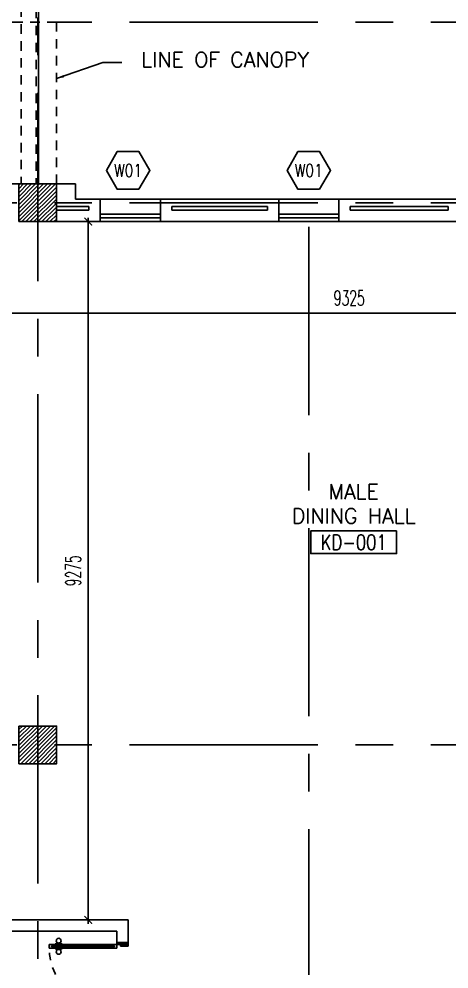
# Model space of a CAD drawing. Extents: x 417819.9 to 417911.9, y 43448 to 43539.2.
# Drawn here: x 417891.25 to 417896.96, y 43515.52 to 43528.14 of the extents above; entities that cross this region are included whole.
import ezdxf
from ezdxf.enums import TextEntityAlignment as Align

# ---------------------------------------------------------------- set-up
doc = ezdxf.new("R2010")
doc.units = 0
doc.header["$MEASUREMENT"] = 0
doc.header["$PDMODE"] = 3
doc.header["$PDSIZE"] = 0.1
for name, pattern in [('CENTERX2', [4, 2.5, -0.5, 0.5, -0.5]), ('HIDDEN', [0.375, 0.25, -0.125]), ('HIDDEN2', [0.1875, 0.125, -0.0625])]:
    doc.linetypes.add(name, pattern=pattern)
doc.layers.get('0').update_dxf_attribs({"linetype": 'CONTINUOUS'})
doc.layers.get('DEFPOINTS').update_dxf_attribs({"linetype": 'CONTINUOUS'})
for name, color, linetype in [('AX-DIM', 4, 'CONTINUOUS'), ('AXES', 11, 'CENTERX2'), ('CANOPY-LN', 3, 'CONTINUOUS'), ('COL', 2, 'CONTINUOUS'), ('DIM', 4, 'CONTINUOUS'), ('DOOR', 4, 'CONTINUOUS'), ('HAT', 8, 'CONTINUOUS'), ('INSUL', 7, 'CONTINUOUS'), ('RM-BOX', 2, 'CONTINUOUS'), ('RM-NAME', 2, 'CONTINUOUS'), ('RM-NO', 2, 'CONTINUOUS'), ('STR', 5, 'CONTINUOUS'), ('WALL', 2, 'CONTINUOUS'), ('WIN', 5, 'CONTINUOUS'), ('WIN-BOX', 3, 'CONTINUOUS'), ('WIN-NO', 5, 'CONTINUOUS')]:
    doc.layers.add(name, color=color, linetype=linetype)
doc.styles.add('ROMANS', font='ROMANS.shx', dxfattribs={"width": 0.6})
doc.dimstyles.new('STANDARD in', dxfattribs={"dimtxt": 0.2, "dimasz": 0.1, "dimexe": 0.07, "dimexo": 0.05, "dimgap": 0.1, "dimtad": 1, "dimdec": 0, "dimlfac": 1000, "dimzin": 0, "dimdsep": 46, "dimtxsty": 'ROMANS', "dimblk": 'ARCHTICK', "dimcen": 0.05, "dimdle": 0.05, "dimclrd": 4, "dimclre": 4, "dimclrt": 2, "dimadec": 0, "dimazin": 0, "dimtfac": 1, "dimtdec": 0, "dimtmove": 2, "dimatfit": 3, "dimfxl": 0, "dimtolj": 1, "dimtzin": 0, "dimarcsym": 0})

# ---------------------------------------------------------------- blocks, each defined once
blk = doc.blocks.new('A$C272A55A0')
at = {"layer": 'DOOR', "color": 0, "linetype": 'ByBlock'}
for p, q in [((0, 900), (0, 1050)), ((50, 1050), (0, 1050)), ((50, 950), (50, 1050)), ((1750, 950), (1750, 1050)), ((1750, 1050), (1800, 1050)), ((1800, 1050), (1800, 900)), ((0, 900), (25, 900)), ((25, 950), (50, 950)), ((25, 900), (25, 950)), ((75, 900), (25, 900)), ((25, 850), (25, 900)), ((75, 900), (75, 850)), ((1725, 900), (1775, 900)), ((1725, 900), (1725, 850)), ((1775, 950), (1750, 950)), ((1775, 900), (1775, 950)), ((1800, 900), (1775, 900)), ((1775, 850), (1775, 900)), ((42, 850), (25, 850)), ((58, 870), (42, 870)), ((42, 870), (42, 850)), ((58, 850), (58, 870)), ((75, 850), (58, 850)), ((1725, 850), (1742, 850)), ((1742, 870), (1758, 870)), ((1742, 850), (1742, 870)), ((1758, 870), (1758, 850)), ((1758, 850), (1775, 850)), ((1718, 160), (1709, 160)), ((1709, 95), (1709, 160)), ((1725, 173), (1718, 173)), ((1718, 173), (1718, 83)), ((1718, 95), (1718, 160)), ((1775, 173), (1782, 173)), ((1782, 173), (1782, 83)), ((1782, 160), (1791, 160)), ((1782, 95), (1782, 160)), ((1791, 95), (1791, 160)), ((25, 50), (42, 50)), ((25, 50), (25, 0)), ((25, 0), (75, 0)), ((75, 0), (25, 0)), ((42, 50), (42, 30)), ((42, 30), (58, 30)), ((58, 50), (75, 50)), ((58, 50), (58, 30)), ((75, 50), (75, 0)), ((1718, 95), (1709, 95)), ((1725, 83), (1718, 83)), ((1742, 50), (1725, 50)), ((1725, 50), (1725, 0)), ((1775, 0), (1725, 0)), ((1725, 0), (1775, 0)), ((1742, 50), (1742, 30)), ((1758, 30), (1742, 30)), ((1775, 50), (1758, 50)), ((1758, 50), (1758, 30)), ((1775, 83), (1782, 83)), ((1775, 50), (1775, 0)), ((1782, 95), (1791, 95))]:
    blk.add_line(p, q, dxfattribs=at)
at = {"layer": 'DOOR', "color": 9, "linetype": 'ByBlock'}
for p, q in [((50, 1050), (0, 1010)), ((50, 1050), (0, 937)), ((50, 1050), (37, 950)), ((1750, 1050), (1800, 1010)), ((1750, 1050), (1800, 937)), ((1750, 1050), (1763, 950))]:
    blk.add_line(p, q, dxfattribs=at)
at = {"layer": 'DOOR', "linetype": 'ByBlock'}
for p, q in [((25, 850), (25, 50)), ((42, 850), (42, 50)), ((58, 850), (58, 50)), ((75, 50), (75, 850)), ((1725, 50), (1725, 850)), ((1742, 850), (1742, 50)), ((1758, 850), (1758, 50)), ((1775, 850), (1775, 50))]:
    blk.add_line(p, q, dxfattribs=at)
at = {"layer": 'DOOR', "color": 0, "linetype": 'ByBlock'}
for centre in [(1676, 128), (1824, 128)]:
    blk.add_circle(centre, 32.4, dxfattribs=at)
at = {"layer": 'DOOR', "color": 9, "linetype": 'ByBlock'}
for centre, radius, start, end in [((50, 1050), 54.4, 203.2074, 270), ((50, 1050), 34.4, 180, 270), ((50, 1050), 14.4, 180, 270), ((1750, 1050), 14.4, 270, 0), ((1750, 1050), 34.4, 270, 0), ((1750, 1050), 54.4, 270, 336.7926), ((50, 1050), 74.4, 227.7764, 270), ((50, 1050), 94.4, 238.0182, 270), ((50, 1050), 114, 244.0838, 257.3774), ((50, 1050), 134, 248.1598, 259.28), ((50, 1050), 154, 251.1053, 256.2858), ((1750, 1050), 74.4, 270, 312.2236), ((1750, 1050), 94.4, 270, 301.9818), ((1750, 1050), 114, 282.6226, 295.9162), ((1750, 1050), 134, 280.72, 291.8402), ((1750, 1050), 154, 283.7142, 288.8947)]:
    blk.add_arc(centre, radius, start, end, dxfattribs=at)
at = {"layer": 'DOOR', "linetype": 'HIDDEN', "ltscale": 0.5}
for centre, start, end in [((50, 851), 268.3174, 3.2965), ((1750, 851), 176.7035, 271.6826)]:
    blk.add_arc(centre, 851, start, end, dxfattribs=at)
at = {"layer": 'WALL', "linetype": 'ByBlock'}
blk.add_line((1800, 900), (1800, 1050), dxfattribs=at)
blk = doc.blocks.new('*X50')
at = {"color": 0}
for p, q in [((84179, 62330), (84651, 62801)), ((84179, 62383), (84598, 62801)), ((84179, 62436), (84545, 62801)), ((84179, 62489), (84492, 62801)), ((84179, 62542), (84438, 62801)), ((84179, 62595), (84385, 62801)), ((84179, 62648), (84332, 62801)), ((84179, 62701), (84279, 62801)), ((84179, 62754), (84226, 62801)), ((84204, 62301), (84679, 62777)), ((84257, 62301), (84679, 62724)), ((84310, 62301), (84679, 62671)), ((84363, 62301), (84679, 62617)), ((84416, 62301), (84679, 62564)), ((84469, 62301), (84679, 62511)), ((84522, 62301), (84679, 62458)), ((84575, 62301), (84679, 62405)), ((84628, 62301), (84679, 62352))]:
    blk.add_line(p, q, dxfattribs=at)
blk = doc.blocks.new('RM1')
at = {"layer": 'RM-BOX'}
blk.add_lwpolyline([(570, -200), (-570, -200), (-570, -500), (570, -500)], close=True, dxfattribs=at)
at = {"layer": 'RM-NAME', "style": 'ROMANS'}
for tag, p in [('ROOMNAME1', (0, 324)), ('ROOMNAME2', (0, 0))]:
    blk.add_attdef(tag, text='', height=200, dxfattribs=at).set_placement(p, align=Align.MIDDLE)
at = {"layer": 'RM-NO', "style": 'ROMANS', "width": 0.8}
blk.add_attdef('ROOMNO', text='', height=200, dxfattribs=at).set_placement((0, -350), align=Align.MIDDLE)
blk = doc.blocks.new('WW1')
at = {"layer": 'WIN-BOX'}
blk.add_lwpolyline([(144, -250), (289, 0), (144, 250), (-144, 250), (-289, 0), (-144, -250)], close=True, dxfattribs=at)
at = {"layer": 'WIN-NO', "style": 'ROMANS', "width": 0.8}
blk.add_attdef('W00', text='', height=170, dxfattribs=at).set_placement((0, 0), align=Align.MIDDLE)
blk = doc.blocks.new('*X70')
at = {"color": 0}
for p, q in [((196689, 69515), (197174, 70001)), ((196689, 69568), (197121, 70001)), ((196689, 69621), (197068, 70001)), ((196689, 69675), (197015, 70001)), ((196689, 69728), (196962, 70001)), ((196689, 69781), (196909, 70001)), ((196689, 69834), (196856, 70001)), ((196689, 69887), (196803, 70001)), ((196689, 69940), (196750, 70001)), ((196689, 69993), (196697, 70001)), ((196727, 69501), (197189, 69962)), ((196780, 69501), (197189, 69909)), ((196833, 69501), (197189, 69856)), ((196886, 69501), (197189, 69803)), ((196939, 69501), (197189, 69750)), ((196992, 69501), (197189, 69697)), ((197045, 69501), (197189, 69644)), ((197098, 69501), (197189, 69591)), ((197151, 69501), (197189, 69538))]:
    blk.add_line(p, q, dxfattribs=at)
blk = doc.blocks.new('_ARCHTICK')
at = {"color": 0, "linetype": 'ByBlock', "const_width": 0.15}
blk.add_lwpolyline([(-0.5, -0.5), (0.5, 0.5)], dxfattribs=at)
blk = doc.blocks.new('*D464')
at = {"layer": 'AX-DIM', "color": 4, "lineweight": -2}
for p, q in [((417831.207, 43525.809), (417831.207, 43538.007)), ((417906.523, 43536.567), (417906.523, 43538.007)), ((417831.157, 43537.937), (417906.573, 43537.937))]:
    blk.add_line(p, q, dxfattribs=at)
at = {"layer": 'DEFPOINTS', "color": 0}
for p in [(417906.523, 43537.937), (417906.523, 43536.517), (417831.207, 43525.759)]:
    blk.add_point(p, dxfattribs=at)
at = {"layer": 'AX-DIM', "color": 4, "lineweight": -2, "xscale": 0.1, "yscale": 0.1, "zscale": 0.1, "rotation": 180}
blk.add_blockref('_ARCHTICK', (417831.207, 43537.937), dxfattribs=at)
at = {"layer": 'AX-DIM', "color": 4, "lineweight": -2, "xscale": 0.1, "yscale": 0.1, "zscale": 0.1}
blk.add_blockref('_ARCHTICK', (417906.523, 43537.937), dxfattribs=at)
at = {"layer": 'AX-DIM', "color": 2, "insert": (417869.829, 43538.16), "char_height": 0.2, "attachment_point": 5, "style": 'ROMANS'}
blk.add_mtext('\\A1;75316', dxfattribs=at)
blk = doc.blocks.new('*D242')
at = {"layer": 'DEFPOINTS', "color": 0}
for p in [(417900.297, 43524.228), (417890.972, 43523.755), (417900.297, 43523.755)]:
    blk.add_point(p, dxfattribs=at)
at = {"layer": 'DIM', "color": 4, "lineweight": -2}
for p, q in [((417890.972, 43523.805), (417890.972, 43524.298)), ((417900.297, 43523.805), (417900.297, 43524.298)), ((417890.922, 43524.228), (417900.347, 43524.228))]:
    blk.add_line(p, q, dxfattribs=at)
at = {"layer": 'DIM', "color": 4, "lineweight": -2, "xscale": 0.1, "yscale": 0.1, "zscale": 0.1, "rotation": 180}
blk.add_blockref('_ARCHTICK', (417890.972, 43524.228), dxfattribs=at)
at = {"layer": 'DIM', "color": 4, "lineweight": -2, "xscale": 0.1, "yscale": 0.1, "zscale": 0.1}
blk.add_blockref('_ARCHTICK', (417900.297, 43524.228), dxfattribs=at)
at = {"layer": 'DIM', "color": 2, "insert": (417895.634, 43524.428), "char_height": 0.2, "attachment_point": 5, "style": 'ROMANS'}
blk.add_mtext('\\A1;9325', dxfattribs=at)
blk = doc.blocks.new('*D645')
at = {"layer": 'DEFPOINTS', "color": 0}
for p in [(417891.853, 43525.444), (417891.853, 43516.169), (417892.166, 43516.169)]:
    blk.add_point(p, dxfattribs=at)
at = {"layer": 'DIM', "color": 4, "lineweight": -2}
for p, q in [((417891.903, 43525.444), (417892.236, 43525.444)), ((417892.166, 43525.494), (417892.166, 43516.119)), ((417891.903, 43516.169), (417892.236, 43516.169))]:
    blk.add_line(p, q, dxfattribs=at)
at = {"layer": 'DIM', "color": 4, "lineweight": -2, "xscale": 0.1, "yscale": 0.1, "zscale": 0.1}
for p, rotation in [((417892.166, 43525.444), 90), ((417892.166, 43516.169), 270)]:
    blk.add_blockref('_ARCHTICK', p, dxfattribs=dict(at, rotation=rotation))
at = {"layer": 'DIM', "color": 2, "insert": (417891.966, 43520.807), "char_height": 0.2, "attachment_point": 5, "rotation": 90, "style": 'ROMANS'}
blk.add_mtext('\\A1;9275', dxfattribs=at)

msp = doc.modelspace()

# ---------------------------------------------------------------- linework, layer by layer
at = {"layer": 'AXES'}
for p, q in [((417891.4966, 43448.6529), (417891.4966, 43538.4875)), ((417911.2163, 43528.0943), (417889.6966, 43528.0943)), ((417911.2163, 43525.6943), (417889.6966, 43525.6943)), ((417895.0966, 43466.8743), (417895.0966, 43525.6943)), ((417911.2163, 43518.4943), (417889.6966, 43518.4943))]:
    msp.add_line(p, q, dxfattribs=at)
at = {"layer": 'CANOPY-LN', "linetype": 'HIDDEN2'}
for q in [(417887.6466, 43528.0943), (417891.7466, 43525.9443)]:
    msp.add_line((417891.7466, 43528.0943), q, dxfattribs=at)
at = {"layer": 'COL'}
for points in [[(417891.2466, 43525.4443), (417891.2466, 43525.9443), (417891.7466, 43525.9443), (417891.7466, 43525.4443)], [(417891.2466, 43518.7443), (417891.2466, 43518.2443), (417891.7466, 43518.2443), (417891.7466, 43518.7443)]]:
    msp.add_lwpolyline(points, close=True, dxfattribs=at)
at = {"layer": 'INSUL'}
for p, q in [((417891.7466, 43525.6443), (417892.1755, 43525.6443)), ((417892.0966, 43525.6443), (417891.7466, 43525.6443)), ((417892.1755, 43525.6443), (417892.1755, 43525.5943)), ((417893.2755, 43525.6443), (417894.5466, 43525.6443)), ((417893.2755, 43525.6443), (417893.2755, 43525.5943)), ((417894.5466, 43525.6443), (417894.5466, 43525.5943)), ((417896.9466, 43525.6443), (417895.6466, 43525.6443)), ((417895.6466, 43525.6443), (417895.6466, 43525.5943)), ((417896.9466, 43525.6443), (417896.9466, 43525.5943)), ((417891.7466, 43525.5943), (417892.1755, 43525.5943)), ((417892.0966, 43525.5943), (417891.7466, 43525.5943)), ((417893.2755, 43525.5943), (417894.5466, 43525.5943)), ((417896.9466, 43525.5943), (417895.6466, 43525.5943))]:
    msp.add_line(p, q, dxfattribs=at)
at = {"layer": 'STR', "linetype": 'HIDDEN2'}
for p, q in [((417891.2766, 43528.9643), (417891.2766, 43525.9443)), ((417891.4766, 43528.9443), (417891.4766, 43525.9443))]:
    msp.add_line(p, q, dxfattribs=at)
at = {"layer": 'STR'}
msp.add_line((417891.5066, 43528.9643), (417891.5066, 43525.9443), dxfattribs=at)
at = {"layer": 'STR', "color": 2, "linetype": 'HIDDEN2'}
msp.add_line((417891.7466, 43528.0943), (417891.7466, 43525.9443), dxfattribs=at)
at = {"layer": 'WALL'}
for p, q in [((417890.9966, 43525.9443), (417891.9966, 43525.9443)), ((417891.9966, 43525.9443), (417891.9966, 43525.7443)), ((417891.9966, 43525.7443), (417892.3255, 43525.7443)), ((417892.3255, 43525.7443), (417892.3255, 43525.4443)), ((417893.0966, 43525.7443), (417894.6966, 43525.7443)), ((417893.1255, 43525.7443), (417893.1255, 43525.4443)), ((417894.6966, 43525.7443), (417894.6966, 43525.4443)), ((417897.0966, 43525.7443), (417895.4966, 43525.7443)), ((417895.4966, 43525.7443), (417895.4966, 43525.4443)), ((417891.7466, 43525.4443), (417892.3255, 43525.4443)), ((417893.0966, 43525.4443), (417894.6966, 43525.4443)), ((417897.0966, 43525.4443), (417895.4966, 43525.4443)), ((417890.9716, 43516.1693), (417892.6966, 43516.1693)), ((417892.6966, 43516.1693), (417892.6966, 43515.8693)), ((417890.8216, 43516.0193), (417892.5466, 43516.0193)), ((417890.8216, 43516.0193), (417892.0966, 43516.0193)), ((417892.5466, 43516.0193), (417892.5466, 43515.8693)), ((417892.5466, 43515.8693), (417892.6966, 43515.8693))]:
    msp.add_line(p, q, dxfattribs=at)
at = {"layer": 'WIN'}
for p, q in [((417892.3255, 43525.7443), (417893.1255, 43525.7443)), ((417894.6966, 43525.7443), (417895.4966, 43525.7443)), ((417892.3255, 43525.5443), (417893.1255, 43525.5443)), ((417894.6966, 43525.5443), (417895.4966, 43525.5443)), ((417892.3255, 43525.4943), (417893.1255, 43525.4943)), ((417892.3255, 43525.4443), (417893.1255, 43525.4443)), ((417894.6966, 43525.4943), (417895.4966, 43525.4943)), ((417894.6966, 43525.4443), (417895.4966, 43525.4443))]:
    msp.add_line(p, q, dxfattribs=at)

# ---------------------------------------------------------------- block references
at = {"layer": 'DOOR', "color": 0, "xscale": -0.0009999999892897904, "yscale": 0.0009999999892897904, "zscale": 0.001, "rotation": 270}
msp.add_blockref('A$C272A55A0', (417891.6463, 43514.0693), dxfattribs=at)
at = {"layer": 'HAT', "xscale": 0.001000000047497451, "yscale": 0.0009999999892897904, "zscale": 0.001}
for name, p in [('*X70', (417694.5581, 43455.9433)), ('*X50', (417807.0674, 43455.9433))]:
    msp.add_blockref(name, p, dxfattribs=at)
msp.add_blockref('RM1', (417895.6934, 43521.5352), dxfattribs=at).add_auto_attribs({'ROOMNO': 'KD-001', 'ROOMNAME2': 'DINING HALL', 'ROOMNAME1': 'MALE'})
at = {"layer": 'WIN-NO', "xscale": 0.001000000047497451, "yscale": 0.0009999999892897904, "zscale": 0.001}
for p in [(417892.6966, 43526.1233), (417895.0966, 43526.1233)]:
    msp.add_blockref('WW1', p, dxfattribs=at).add_auto_attribs({'W00': 'W01'})

# ---------------------------------------------------------------- texts
at = {"layer": 'CANOPY-LN', "color": 4, "style": 'ROMANS'}
msp.add_text('LINE OF CANOPY', height=0.2, dxfattribs=at).set_placement((417893.9857, 43527.5965), align=Align.MIDDLE)

# ---------------------------------------------------------------- dimensions: what is measured, and where the dimension line sits
at = {"layer": 'AX-DIM'}
dim = msp.add_linear_dim(base=(417906.5226, 43537.9373), p1=(417831.2066, 43525.7589), p2=(417906.5226, 43536.5173), dimstyle='STANDARD in', dxfattribs=at)
dim.commit()
dim.dimension.update_dxf_attribs({"geometry": '*D464', "text_midpoint": (417869.829, 43538.1603), "dimtype": 160})
at = {"layer": 'DIM'}
dim = msp.add_linear_dim(base=(417892.1662, 43516.1693), p1=(417891.8531, 43525.4443), p2=(417891.8531, 43516.1693), angle=90, dimstyle='STANDARD in', dxfattribs=at)
dim.commit()
dim.dimension.update_dxf_attribs({"geometry": '*D645', "text_midpoint": (417891.9662, 43520.8068)})
dim = msp.add_linear_dim(base=(417900.2966, 43524.2281), p1=(417890.9716, 43523.755), p2=(417900.2966, 43523.755), dimstyle='STANDARD in', dxfattribs=at)
dim.commit()
dim.dimension.update_dxf_attribs({"geometry": '*D242', "text_midpoint": (417895.6341, 43524.4281)})

# ---------------------------------------------------------------- leaders
at = {"layer": 'CANOPY-LN', "color": 11}
msp.add_leader([(417891.7466, 43527.3427), (417892.3614, 43527.5586), (417892.6114, 43527.5587)], dimstyle='STANDARD in', dxfattribs=at)

doc.saveas('drawing.dxf')
